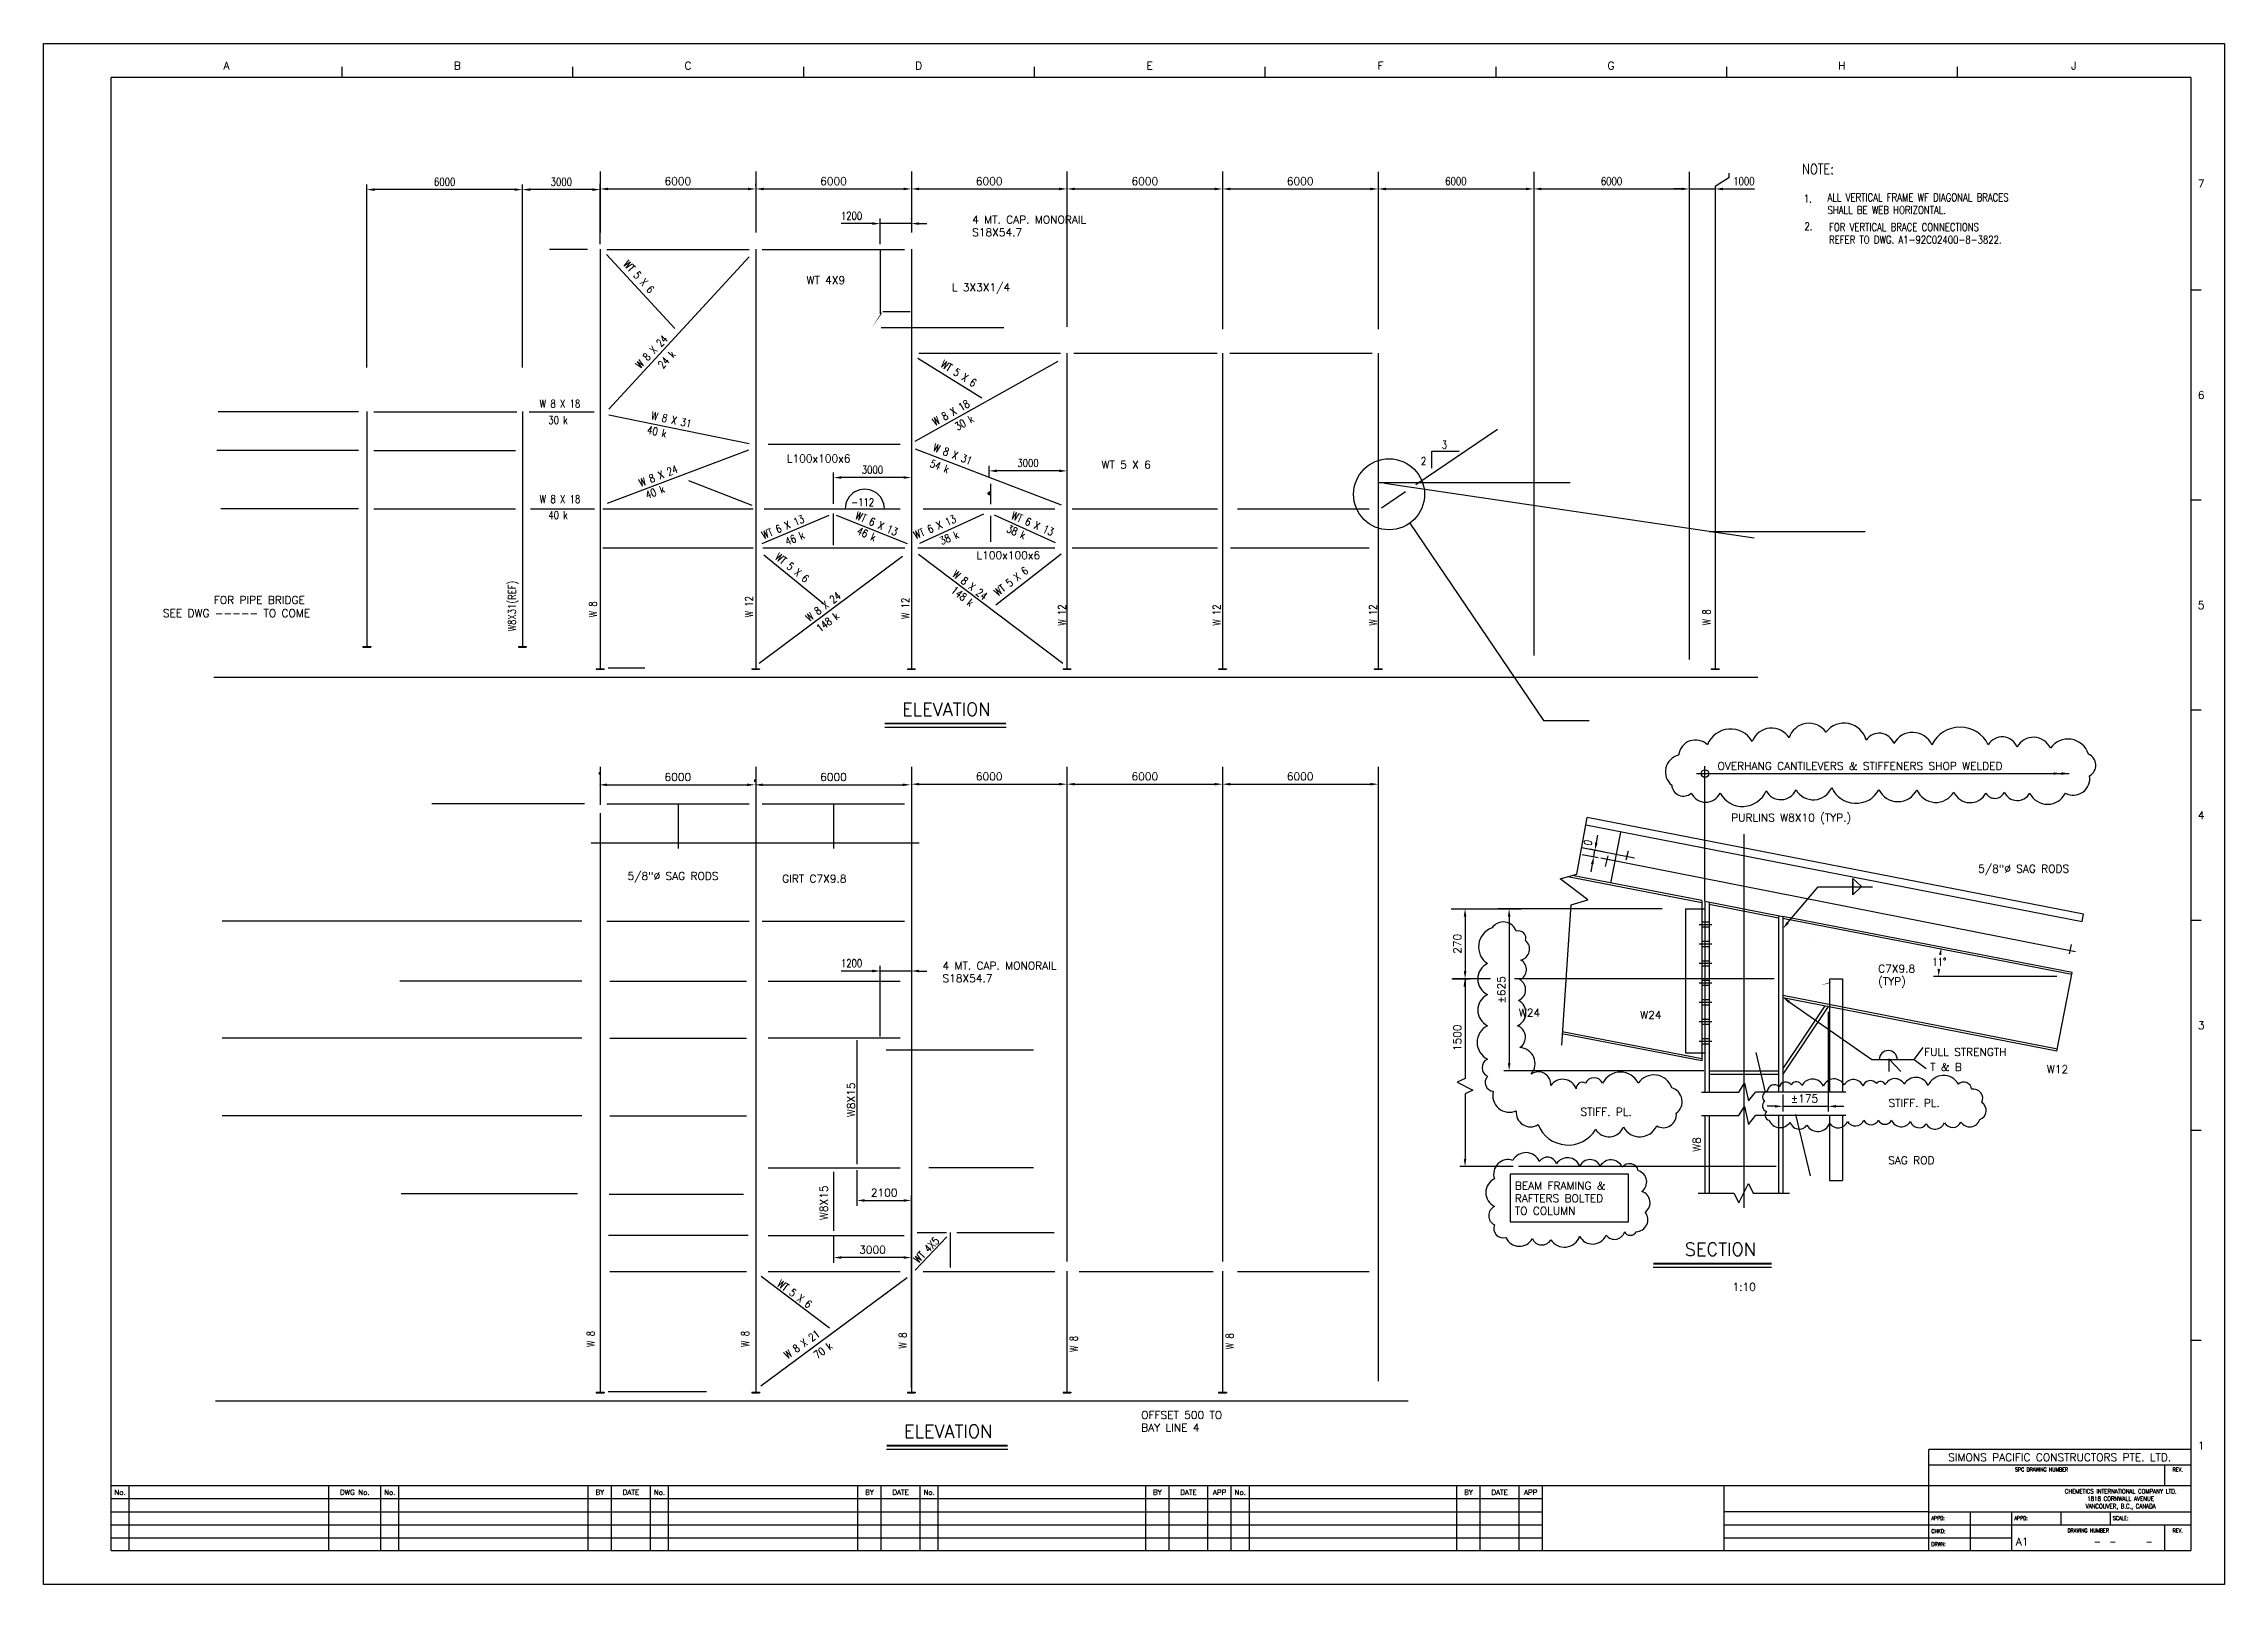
# Model space of a CAD drawing. Extents: x 0 to 84100, y 0 to 59400.
import ezdxf
from ezdxf.enums import TextEntityAlignment as Align

# ---------------------------------------------------------------- set-up
doc = ezdxf.new("R2010")
doc.units = 0
doc.header["$LTSCALE"] = 2500
for name, pattern in [('CENTER', [0]), ('DASHED', [0]), ('HIDDEN', [0])]:
    doc.linetypes.add(name, pattern=pattern)
for name, color, linetype in [('BORDER', 7, 'CONTINUOUS'), ('BOUNDLINE', 3, 'CONTINUOUS'), ('CLINE', 7, 'CENTER'), ('CUTLINE', 7, 'CONTINUOUS'), ('DIM', 6, 'CONTINUOUS'), ('HATCH', 7, 'CONTINUOUS'), ('STEEL', 2, 'CONTINUOUS'), ('STL-RED', 1, 'CONTINUOUS'), ('STREAMS', 7, 'CONTINUOUS'), ('TEXT', 7, 'CONTINUOUS')]:
    doc.layers.add(name, color=color, linetype=linetype)
doc.styles.get("Standard").update_dxf_attribs({"font": 'romans', "width": 0.8})

msp = doc.modelspace()

# ---------------------------------------------------------------- linework, layer by layer
at = {"layer": 'BORDER', "color": 0}
for p, q in [((2600, 1300), (2600, 58100)), ((82800, 58100), (2600, 58100)), ((11500, 58500), (11500, 58100)), ((20400, 58500), (20400, 58100)), ((29300, 58500), (29300, 58100)), ((38200, 58500), (38200, 58100)), ((47100, 58500), (47100, 58100)), ((56000, 58500), (56000, 58100)), ((64900, 58500), (64900, 58100)), ((73800, 58500), (73800, 58100)), ((82800, 58100), (82800, 1300)), ((83200, 49900), (82800, 49900)), ((83200, 41800), (82800, 41800)), ((83200, 33700), (82800, 33700)), ((83200, 25600), (82800, 25600)), ((83200, 17500), (82800, 17500)), ((83200, 9400), (82800, 9400)), ((72700, 1300), (72700, 5200)), ((82800, 5200), (72700, 5200)), ((82800, 4600), (72700, 4600)), ((81800, 3800), (81800, 4600)), ((82800, 3800), (2600, 3800)), ((3300, 1300), (3300, 3800)), ((11000, 1300), (11000, 3800)), ((13000, 1300), (13000, 3800)), ((13700, 1300), (13700, 3800)), ((21000, 1300), (21000, 3800)), ((21900, 1300), (21900, 3800)), ((23400, 1300), (23400, 3800)), ((24100, 1300), (24100, 3800)), ((31400, 1300), (31400, 3800)), ((32300, 1300), (32300, 3800)), ((33800, 1300), (33800, 3800)), ((34500, 1300), (34500, 3800)), ((42500, 1300), (42500, 3800)), ((43400, 1300), (43400, 3800)), ((44900, 1300), (44900, 3800)), ((45800, 1300), (45800, 3800)), ((46500, 1300), (46500, 3800)), ((54500, 1300), (54500, 3800)), ((55400, 1300), (55400, 3800)), ((56900, 1300), (56900, 3800)), ((57800, 1300), (57800, 3800)), ((64800, 3800), (64800, 1300)), ((57800, 3300), (2600, 3300)), ((2600, 2800), (57800, 2800)), ((72700, 2800), (64800, 2800)), ((72700, 2800), (82800, 2800)), ((74300, 2800), (74300, 1300)), ((75900, 2300), (75900, 2800)), ((77800, 2300), (77800, 2800)), ((79700, 2800), (79700, 2300)), ((2600, 2300), (57800, 2300)), ((2600, 1800), (57800, 1800)), ((64800, 2300), (75900, 2300)), ((64800, 1800), (75900, 1800)), ((75900, 2300), (82800, 2300)), ((75900, 1300), (75900, 2300)), ((81800, 1300), (81800, 2300)), ((2600, 1300), (82800, 1300))]:
    msp.add_line(p, q, dxfattribs=at)
at = {"layer": 'BORDER', "color": 0, "const_width": 75}
for points in [[(37117, 33189), (32439, 33189)], [(66636, 12369), (62074, 12369)], [(37184, 5352), (32506, 5352)]]:
    msp.add_lwpolyline(points, dxfattribs=at)
at = {"layer": 'BORDER', "color": 0}
for points in [[(37117, 33039), (32439, 33039)], [(66636, 12219), (62074, 12219)], [(37184, 5202), (32506, 5202)]]:
    msp.add_lwpolyline(points, dxfattribs=at)
at = {"layer": 'BOUNDLINE', "color": 0, "linetype": 'DASHED'}
msp.add_circle((51887, 42026), 1369, dxfattribs=at)
at = {"layer": 'CLINE', "color": 0}
for p, q in [((21464, 54469), (21464, 52123)), ((27464, 54468), (27464, 52123)), ((33464, 54467), (33464, 52123)), ((39464, 54465), (39464, 48484)), ((45464, 54464), (45464, 48396)), ((51464, 54463), (51464, 48396)), ((57464, 54463), (57464, 35816)), ((63464, 54463), (63464, 35656)), ((64984, 54232), (64464, 53886)), ((64464, 53886), (64464, 40230)), ((64984, 54405), (64984, 54232)), ((12314, 36161), (12314, 36136)), ((12614, 36161), (12614, 36136)), ((18314, 36161), (18314, 36136)), ((18614, 36161), (18614, 36136)), ((21314, 35303), (21314, 35278)), ((21614, 35303), (21614, 35278)), ((27314, 35303), (27314, 35278)), ((27614, 35303), (27614, 35278)), ((33314, 35303), (33314, 35278)), ((33614, 35303), (33614, 35278)), ((39314, 35303), (39314, 35278)), ((39614, 35303), (39614, 35278)), ((45314, 35303), (45314, 35278)), ((45614, 35303), (45614, 35278)), ((51314, 35303), (51314, 35278)), ((51614, 35303), (51614, 35278)), ((64314, 35303), (64314, 35278)), ((64614, 35303), (64614, 35278)), ((21464, 31521), (21464, 30056)), ((27464, 31519), (27464, 29226)), ((33464, 31518), (33464, 29226)), ((39464, 31517), (39464, 12443)), ((45464, 31515), (45464, 12443)), ((51464, 31514), (51464, 7830)), ((65570, 28918), (65570, 14512)), ((21314, 7406), (21314, 7381)), ((21614, 7406), (21614, 7381)), ((27314, 7406), (27314, 7381)), ((27614, 7406), (27614, 7381)), ((33314, 7406), (33314, 7381)), ((33614, 7406), (33614, 7381)), ((39314, 7406), (39314, 7381)), ((39614, 7406), (39614, 7381)), ((45314, 7406), (45314, 7381)), ((45614, 7406), (45614, 7381))]:
    msp.add_line(p, q, dxfattribs=at)
at = {"layer": 'CLINE', "color": 0, "linetype": 'CONTINUOUS'}
for p, q in [((68870, 23345), (68870, 18986)), ((69370, 23345), (69370, 18986)), ((68870, 18084), (68870, 15573)), ((69370, 18084), (69370, 15573))]:
    msp.add_line(p, q, dxfattribs=at)
at = {"layer": 'CUTLINE', "color": 0}
msp.add_lwpolyline([(0, 0), (0, 59400), (84100, 59400), (84100, 0)], close=True, dxfattribs=at)
msp.add_lwpolyline([(0, 0), (0, 59400), (84100, 59400), (84100, 0)], close=True, dxfattribs=at)
at = {"layer": 'DIM', "color": 0}
for p, q in [((12464, 46919), (12464, 53972)), ((18464, 46919), (18464, 53972)), ((18464, 46919), (18464, 53972)), ((21464, 53917), (21464, 53997)), ((21464, 51671), (21464, 53972)), ((27464, 53917), (27464, 53997)), ((27464, 53917), (27464, 53997)), ((33464, 53997), (33464, 53997)), ((33464, 53997), (33464, 53997)), ((39464, 53997), (39464, 53997)), ((39464, 53997), (39464, 53997)), ((45464, 53997), (45464, 53997)), ((45464, 53997), (45464, 53997)), ((51464, 53997), (51464, 53997)), ((51464, 53997), (51464, 53997)), ((57464, 53997), (57464, 53997)), ((57464, 53997), (57464, 53997)), ((63464, 53997), (63464, 53997)), ((63464, 53997), (63464, 53997)), ((64464, 53997), (64464, 53997)), ((18164, 53772), (12764, 53772)), ((21164, 53772), (18764, 53772)), ((21764, 53797), (27164, 53797)), ((27764, 53797), (33164, 53797)), ((33764, 53797), (39164, 53797)), ((39764, 53797), (45164, 53797)), ((45764, 53797), (51164, 53797)), ((51764, 53797), (57164, 53797)), ((57764, 53797), (63164, 53797)), ((63164, 53797), (62864, 53797)), ((63464, 53797), (64464, 53797)), ((64764, 53797), (65064, 53797)), ((65064, 53797), (65975, 53797)), ((20972, 51461), (19514, 51461)), ((32296, 48461), (37032, 48461)), ((12149, 45211), (6737, 45211)), ((52913, 42397), (56066, 44533)), ((12149, 43711), (6686, 43711)), ((36464, 42717), (36464, 43128)), ((39164, 42928), (36764, 42928)), ((53540, 43033), (53540, 43683)), ((53540, 43683), (54590, 43683)), ((30464, 41661), (30464, 42871)), ((33164, 42671), (30764, 42671)), ((39464, 42765), (39464, 42728)), ((51488, 42483), (58873, 42483)), ((12149, 41461), (6828, 41461)), ((70244, 40573), (64225, 40573)), ((12314, 36161), (12614, 36161)), ((12314, 36136), (12614, 36136)), ((18314, 36161), (18614, 36161)), ((18314, 36136), (18614, 36136)), ((66109, 34961), (6569, 34961)), ((21314, 35303), (21614, 35303)), ((21314, 35278), (21614, 35278)), ((23187, 35321), (21770, 35321)), ((27314, 35303), (27614, 35303)), ((27314, 35278), (27614, 35278)), ((33314, 35303), (33614, 35303)), ((33314, 35278), (33614, 35278)), ((39314, 35303), (39614, 35303)), ((39314, 35278), (39614, 35278)), ((45314, 35303), (45614, 35303)), ((45314, 35278), (45614, 35278)), ((51314, 35303), (51614, 35303)), ((51314, 35278), (51614, 35278)), ((64314, 35303), (64614, 35303)), ((64314, 35278), (64614, 35278)), ((21431, 31228), (21431, 31309)), ((63737, 31259), (78118, 31259)), ((64070, 26337), (64070, 31543)), ((21731, 30825), (27131, 30825)), ((27431, 30945), (27431, 31025)), ((27431, 30945), (27431, 31025)), ((27731, 30825), (33131, 30825)), ((33431, 31025), (33431, 31025)), ((33431, 31025), (33431, 31025)), ((33764, 30849), (39164, 30849)), ((39464, 31049), (39464, 31049)), ((39464, 31049), (39464, 31049)), ((39764, 30849), (45164, 30849)), ((45464, 31049), (45464, 31049)), ((45464, 31049), (45464, 31049)), ((45764, 30849), (51164, 30849)), ((51464, 31049), (51464, 31049)), ((20857, 30094), (14966, 30094)), ((59882, 28594), (59940, 28888)), ((59945, 28010), (59335, 28127)), ((60197, 28227), (59628, 28338)), ((59721, 27767), (59663, 27473)), ((59778, 28062), (59825, 28300)), ((60324, 28085), (60226, 27673)), ((61107, 28272), (61023, 27920)), ((70101, 26901), (69776, 27216)), ((69776, 26580), (69776, 27216)), ((69776, 27100), (69776, 26580)), ((67267, 25511), (68432, 26898)), ((68432, 26898), (70527, 26898)), ((69776, 26580), (70101, 26901)), ((20762, 25564), (6886, 25564)), ((54278, 26045), (56975, 26045)), ((54817, 25745), (54817, 23645)), ((54826, 26045), (56717, 26045)), ((54826, 26045), (55017, 26045)), ((62417, 26045), (56095, 26045)), ((56517, 25745), (56517, 20095)), ((78194, 24666), (78110, 24314)), ((31664, 23647), (30753, 23647)), ((31964, 23647), (31664, 23647)), ((32264, 21118), (32264, 23847)), ((33464, 23647), (32264, 23647)), ((33764, 23647), (34064, 23647)), ((20762, 23257), (13742, 23257)), ((33464, 23504), (33464, 23447)), ((54306, 23345), (55017, 23345)), ((55803, 23345), (54345, 23345)), ((66732, 23345), (56721, 23345)), ((77639, 23438), (72879, 23430)), ((67316, 22460), (70507, 20233)), ((68820, 22076), (68820, 18230)), ((20762, 21064), (6886, 21064)), ((32493, 20602), (38171, 20602)), ((70507, 20233), (72141, 20233)), ((71164, 20262), (71626, 19771)), ((71164, 20262), (71164, 19771)), ((72141, 20233), (72488, 20695)), ((72141, 20233), (72603, 19887)), ((64030, 19795), (56317, 19795)), ((67070, 18891), (67070, 18227)), ((20762, 18064), (6886, 18064)), ((66770, 18430), (66470, 18430)), ((67070, 18430), (68820, 18430)), ((69120, 18430), (69420, 18430)), ((34132, 16074), (38171, 16074)), ((56674, 16104), (54617, 16104)), ((66819, 16104), (56874, 16104)), ((31364, 15964), (31364, 14600)), ((20587, 15060), (13793, 15060)), ((31664, 14800), (33164, 14800)), ((33464, 7606), (33464, 15000)), ((27166, 13452), (21782, 13452)), ((30464, 13429), (30464, 12400)), ((33464, 7606), (33464, 12800)), ((33164, 12600), (30764, 12600)), ((52628, 7064), (6628, 7064)), ((21314, 7406), (21614, 7406)), ((21314, 7381), (21614, 7381)), ((25562, 7424), (21770, 7424)), ((27314, 7406), (27614, 7406)), ((27314, 7381), (27614, 7381)), ((33314, 7406), (33614, 7406)), ((33314, 7381), (33614, 7381)), ((39314, 7406), (39614, 7406)), ((39314, 7381), (39614, 7381)), ((45314, 7406), (45614, 7406)), ((45314, 7381), (45614, 7381))]:
    msp.add_line(p, q, dxfattribs=at)
for points in [[(32302, 48957, 0, 100, 0), (32460, 49262, 0, 0, 0), (33728, 51236, 0, 0, -0.195235), (35680, 52563, 0, 0, -0.106086)], [(32245, 49695, 0, 100, 0), (32050, 49923, 0, 0, 0), (31777, 50242, 0, 0, 0.418762), (31211, 50281, 0, 0, 0.030455)], [(32987, 49071, 0, 100, 0), (33236, 49237, 0, 0, 0), (33982, 49734, 0, 0, -0.118023), (34724, 50007, 0, 0, -0.059022)], [(30464, 40793, 0, 100, 0), (30246, 41000, 0, 0, 0), (27732, 43385, 0, 0, 0), (28541, 43385, 0, 0, 0)], [(36507, 42048, 75, 75, 1), (36437, 42074, 75, 75, 1), (36507, 42048, 0, 0, 0), (37457, 41691, 0, 0, 0.326037), (39962, 42389, 0, 0, 0.034281), (40495, 43169, 0, 0, -0.571967)], [(15320, 40202, 0, 0, -0.57735), (15231, 40323, 0, 0, 0.57735), (15142, 40444, 0, 0, -0.57735), (15231, 40323, 0, 100, 0), (14990, 40145, 0, 0, 0), (11895, 37866, 0, 0, -0.292054), (10578, 37778, 0, 0, 0.153405)], [(36513, 40978, 0, 100, 0), (36329, 40741, 0, 0, 0), (35454, 39619, 0, 0, 0), (35918, 39619, 0, 0, 0)], [(24487, 29390, 0, 100, 0), (24233, 29231, 0, 0, 0), (22137, 27919, 0, 0, 0.643927), (22219, 27306, 0, 0, 0.148071)], [(60703, 27194, 0, 100, 0), (60940, 27377, 0, 0, 0), (61873, 28097, 0, 0, -0.115292), (64884, 29467, 0, 0, 10.080783)], [(28125, 28573, 0, 100, 0), (28009, 28296, 0, 0, 0), (27716, 27592, 0, 0, 0.741024), (28186, 27204, 0, 0, -0.301249)], [(73987, 25274, 0, 100, 0), (73868, 25549, 0, 0, 0), (73549, 26285, 0, 0, -0.583932), (74493, 27532, 0, 0, -14.876304)], [(68267, 24770, 0, 100, 0), (68573, 24640, 0, 0, 0), (69552, 24240, 0, 0, 0.11653), (70453, 23736, 0, 0, 0)], [(32351, 21070, 0, 100, 0), (32455, 21351, 0, 0, 0), (33012, 22852, 0, 0, -0.324531), (34479, 23830, 0, 0, -3.448899)], [(59154, 24292, 0, 100, 0), (58955, 24067, 0, 0, 0), (58379, 23415, 0, 0, 0.40641), (58412, 22707, 0, 0, -0.8722), (58008, 22134, 0, 0, 0.243938)], [(68870, 23181, 0, 100, 0), (69170, 23309, 0, 0, 0), (70453, 23736, 0, 0, 0.023695)], [(65491, 22290, 0, 100, 0), (65193, 22251, 0, 0, 0), (63066, 21975, 0, 0, -0.046872), (62601, 21958, 0, 0, -2.784822)], [(76990, 21845, 0, 100, 0), (76856, 21577, 0, 0, 0), (76383, 20632, 0, 0, 0.704269), (77125, 19857, 0, 0, 4.694647)], [(67609, 21529, 0, 0, -0.57735), (67504, 21422, 0, 0, 0.57735), (67400, 21314, 0, 0, -0.57735), (67504, 21422, 0, 100, 0), (67720, 21213, 0, 0, 0), (70390, 18628, 0, 0, 2.097866)], [(67686, 20581, 0, 100, 0), (67929, 20406, 0, 0, 0), (70390, 18628, 0, 0, 0.243009), (70845, 18560, 0, 0, -0.622189)], [(64812, 19680, 0, 100, 0), (64549, 19536, 0, 0, 0), (62421, 18378, 0, 0, -0.146713), (61605, 18206, 0, 0, -1.245003)], [(67936, 16583, 0, 100, 0), (68234, 16546, 0, 0, 0), (70095, 16311, 0, 0, 0.062884), (70845, 16311, 0, 0, 0.436914)], [(39448, 9914, 0, 100, 0), (39273, 9671, 0, 0, 0), (38410, 8470, 0, 0, 0.571907), (39087, 6936, 0, 0, 0.006554), (41705, 6665, 0, 0, 0.003601), (42283, 6617, 0, 0, 3.368754)], [(45497, 9824, 0, 100, 0), (45211, 9734, 0, 0, 0), (42066, 8741, 0, 0, 0.783175), (42202, 6620, 0, 0, 13.922841)]]:
    msp.add_lwpolyline(points, format="xyseb", dxfattribs=at)
for points in [[(52681, 40911), (57837, 33301), (59126, 33301), (59609, 33301)], [(54817, 23345), (54817, 19508), (54817, 19508), (54517, 19358), (55117, 19058), (54817, 18908), (54817, 18908), (54817, 16404)], [(63812, 15086), (65183, 15086), (65370, 14711), (65745, 15461), (65933, 15086), (67325, 15086)]]:
    msp.add_lwpolyline(points, dxfattribs=at)
msp.add_circle((64070, 31259), 149, dxfattribs=at)
msp.add_arc((71135, 20233), 348, 0, 180, dxfattribs=at)
for points in [[(21764, 53847), (21764, 53747), (21464, 53797)], [(27164, 53847), (27164, 53747), (27464, 53797)], [(27764, 53847), (27764, 53747), (27464, 53797)], [(33164, 53847), (33164, 53747), (33464, 53797)], [(33764, 53847), (33764, 53747), (33464, 53797)], [(39164, 53847), (39164, 53747), (39464, 53797)], [(39764, 53847), (39764, 53747), (39464, 53797)], [(45164, 53847), (45164, 53747), (45464, 53797)], [(45764, 53847), (45764, 53747), (45464, 53797)], [(51164, 53847), (51164, 53747), (51464, 53797)], [(51764, 53847), (51764, 53747), (51464, 53797)], [(57164, 53847), (57164, 53747), (57464, 53797)], [(57764, 53847), (57764, 53747), (57464, 53797)], [(63164, 53847), (63164, 53747), (63464, 53797)], [(63164, 53847), (63164, 53747), (63464, 53797)], [(64764, 53847), (64764, 53747), (64464, 53797)], [(12764, 53822), (12764, 53722), (12464, 53772)], [(18164, 53822), (18164, 53722), (18464, 53772)], [(18764, 53822), (18764, 53722), (18464, 53772)], [(21164, 53822), (21164, 53722), (21464, 53772)], [(36764, 42978), (36764, 42878), (36464, 42928)], [(39164, 42978), (39164, 42878), (39464, 42928)], [(30764, 42721), (30764, 42621), (30464, 42671)], [(33164, 42721), (33164, 42621), (33464, 42671)], [(77515, 31309), (77515, 31209), (77815, 31259)], [(77818, 31309), (77818, 31209), (78118, 31259)], [(21731, 30875), (21731, 30775), (21431, 30825)], [(27131, 30875), (27131, 30775), (27431, 30825)], [(27731, 30875), (27731, 30775), (27431, 30825)], [(33131, 30875), (33131, 30775), (33431, 30825)], [(33764, 30899), (33764, 30799), (33464, 30849)], [(39164, 30899), (39164, 30799), (39464, 30849)], [(39764, 30899), (39764, 30799), (39464, 30849)], [(45164, 30899), (45164, 30799), (45464, 30849)], [(45764, 30899), (45764, 30799), (45464, 30849)], [(51164, 30899), (51164, 30799), (51464, 30849)], [(59833, 28604), (59931, 28584), (59825, 28300)], [(59672, 27777), (59770, 27758), (59778, 28062)], [(54767, 25745), (54867, 25745), (54817, 26045)], [(56467, 25745), (56567, 25745), (56517, 26045)], [(67305, 25479), (67228, 25543), (67074, 25281)], [(73090, 24277), (73188, 24260), (73189, 24564)], [(31964, 23697), (31964, 23597), (32264, 23647)], [(33764, 23697), (33764, 23597), (33464, 23647)], [(54767, 23645), (54867, 23645), (54817, 23345)], [(73137, 23729), (73037, 23732), (73079, 23430)], [(54758, 23045), (54858, 23045), (54808, 23345)], [(67288, 22419), (67345, 22501), (67070, 22632)], [(56467, 20095), (56567, 20095), (56517, 19795)], [(66770, 18480), (66770, 18380), (67070, 18430)], [(69120, 18480), (69120, 18380), (68820, 18430)], [(54767, 16404), (54867, 16404), (54817, 16104)], [(31664, 14850), (31664, 14750), (31364, 14800)], [(33164, 14850), (33164, 14750), (33464, 14800)], [(30764, 12650), (30764, 12550), (30464, 12600)], [(33164, 12650), (33164, 12550), (33464, 12600)]]:
    msp.add_solid(points, dxfattribs=at)
at = {"layer": 'HATCH', "color": 0, "linetype": 'HIDDEN'}
for p, q in [((24469, 30094), (24469, 28369)), ((30456, 30094), (30456, 28369))]:
    msp.add_line(p, q, dxfattribs=at)
at = {"layer": 'HATCH', "color": 0}
for p, q in [((21116, 28594), (33765, 28594)), ((68870, 23345), (69370, 23345)), ((68870, 15573), (69370, 15573))]:
    msp.add_line(p, q, dxfattribs=at)
for points in [[(63940, 18972), (65381, 18972), (65596, 19322), (65745, 18636), (66027, 18986), (69502, 18986)], [(63940, 18070), (65381, 18070), (65596, 18420), (65745, 17733), (66027, 18084), (69502, 18084)]]:
    msp.add_lwpolyline(points, dxfattribs=at)
at = {"layer": 'STEEL', "color": 0}
for p, q in [((21464, 51471), (21464, 35303)), ((21722, 51461), (27215, 51461)), ((27464, 51471), (27464, 35303)), ((27710, 51461), (33202, 51461)), ((32264, 51471), (32264, 48986)), ((33464, 51471), (33464, 35303)), ((24346, 48416), (21705, 51267)), ((21798, 45308), (27210, 51182)), ((32362, 49071), (33416, 49071)), ((33617, 44074), (39121, 47158)), ((36187, 45728), (33710, 47257)), ((33747, 47461), (39215, 47461)), ((39464, 47471), (39464, 35303)), ((39734, 47461), (45252, 47461)), ((45464, 47471), (45464, 35303)), ((45746, 47461), (51239, 47461)), ((51464, 47471), (51464, 35303)), ((12464, 45213), (12464, 36161)), ((12734, 45211), (18247, 45211)), ((18464, 45213), (18464, 36161)), ((18722, 45211), (21227, 45211)), ((21798, 45086), (27210, 43980)), ((21747, 41688), (27196, 43741)), ((27942, 43961), (33027, 43961)), ((33617, 43782), (39246, 41615)), ((12734, 43711), (18196, 43711)), ((24872, 42559), (27317, 41609)), ((36513, 42430), (36513, 41644)), ((51592, 41503), (52517, 42129)), ((65964, 40336), (51707, 42441)), ((12734, 41461), (18196, 41461)), ((18782, 41461), (21240, 41461)), ((21564, 41461), (27364, 41461)), ((27716, 40128), (30291, 41220)), ((27794, 41461), (33027, 41461)), ((30464, 40069), (30464, 41279)), ((30565, 41220), (33296, 40128)), ((33796, 40137), (36258, 41275)), ((33913, 41461), (38997, 41461)), ((36662, 41239), (39014, 40173)), ((39664, 41461), (45264, 41461)), ((46040, 41461), (51125, 41461)), ((36513, 41200), (36513, 40190)), ((64464, 40558), (64464, 35303)), ((21564, 39961), (27364, 39961)), ((27600, 35512), (33117, 39642)), ((27733, 39961), (33216, 39961)), ((30082, 37801), (27769, 39681)), ((33711, 39961), (38997, 39961)), ((33736, 39717), (39302, 35512)), ((36718, 37769), (39235, 39728)), ((39664, 39961), (45264, 39961)), ((45775, 39961), (51125, 39961)), ((21464, 29732), (21464, 7406)), ((21722, 30094), (27215, 30094)), ((27464, 29772), (27464, 7406)), ((27710, 30094), (33202, 30094)), ((33464, 29772), (33464, 7406)), ((21722, 25564), (27215, 25564)), ((27710, 25564), (33202, 25564)), ((21832, 23257), (27103, 23257)), ((27942, 23257), (33027, 23257)), ((21832, 21064), (27103, 21064)), ((27942, 21075), (33027, 21075)), ((31364, 20981), (31364, 16205)), ((21832, 18064), (27103, 18064)), ((27942, 16064), (33027, 16064)), ((30464, 15910), (30464, 13629)), ((26995, 15032), (21815, 15032)), ((33690, 13564), (34814, 13564)), ((34964, 13564), (34964, 12215)), ((27942, 13452), (33187, 13452)), ((33615, 12117), (34828, 13403)), ((21832, 12064), (27103, 12064)), ((27665, 7658), (33308, 11830)), ((30308, 9879), (27670, 11867)), ((27942, 12064), (33027, 12064)), ((33913, 12064), (38997, 12064)), ((39464, 12077), (39464, 7406)), ((39930, 12064), (45107, 12064)), ((45464, 12077), (45464, 7406)), ((46040, 12064), (51125, 12064))]:
    msp.add_line(p, q, dxfattribs=at)
at = {"layer": 'STL-RED', "color": 0}
for p, q in [((63950, 26279), (58782, 27283)), ((63950, 26360), (58952, 27332)), ((63950, 26360), (63950, 26045)), ((64070, 26337), (64070, 18972)), ((64070, 26337), (67070, 25754)), ((64230, 26306), (64230, 18972)), ((64230, 26224), (66910, 25703)), ((63320, 26045), (64070, 26045)), ((63320, 26045), (63320, 20495)), ((63950, 26045), (63950, 20495)), ((63950, 25545), (64230, 25545)), ((63950, 25345), (64230, 25345)), ((66910, 25785), (66910, 18986)), ((67070, 25754), (67070, 18986)), ((78230, 23584), (67070, 25754)), ((78215, 23506), (67070, 25672)), ((63950, 24795), (64230, 24795)), ((63950, 24595), (64230, 24595)), ((63950, 24045), (64230, 24045)), ((63950, 23845), (64230, 23845)), ((77642, 20561), (78230, 23584)), ((63950, 23295), (64230, 23295)), ((63950, 23095), (64230, 23095)), ((63950, 22545), (64230, 22545)), ((63950, 22345), (64230, 22345)), ((77658, 20640), (67070, 22698)), ((77642, 20561), (67070, 22616)), ((68693, 22301), (67070, 19890)), ((68820, 22276), (67070, 19675)), ((63950, 20178), (58547, 21229)), ((63950, 20260), (58561, 21307)), ((63950, 21795), (64230, 21795)), ((63950, 21595), (64230, 21595)), ((63950, 21045), (64230, 21045)), ((63320, 20495), (64070, 20495)), ((63950, 20845), (64230, 20845)), ((63950, 20495), (63950, 20178)), ((64230, 19795), (66910, 19795)), ((64230, 19675), (66910, 19675)), ((64070, 18070), (64070, 15061)), ((64230, 18070), (64230, 15061)), ((66910, 18084), (66910, 15061)), ((67070, 18084), (67070, 15061))]:
    msp.add_line(p, q, dxfattribs=at)
at = {"layer": 'TEXT', "color": 0}
for p, q in [((31664, 52462), (30753, 52462)), ((31964, 52462), (31664, 52462)), ((32264, 51671), (32264, 52662)), ((33464, 52462), (32264, 52462)), ((33464, 52629), (33464, 52662)), ((33764, 52462), (34064, 52462)), ((78669, 25842), (59531, 29562)), ((78612, 25548), (59476, 29267)), ((60438, 27038), (60821, 29005)), ((61351, 27997), (59314, 28395)), ((78360, 24385), (60057, 27991)), ((63850, 25445), (64330, 25445)), ((78613, 25552), (78669, 25842)), ((63850, 24695), (64330, 24695)), ((63850, 23945), (64330, 23945)), ((63850, 23195), (64330, 23195)), ((63850, 22445), (64330, 22445)), ((63850, 21695), (64330, 21695)), ((63850, 20945), (64330, 20945)), ((66034, 20506), (66391, 18979)), ((68135, 15748), (67570, 18117)), ((35217, 13564), (38970, 13564))]:
    msp.add_line(p, q, dxfattribs=at)
for points in [[(65894, 32500, 0.625), (64163, 32367, 0.625)], [(67314, 32633, 0.625), (65894, 32500, 0.625)], [(68735, 32855, 0.625), (67314, 32633, 0.625)], [(70289, 32545, 0.625), (68735, 32855, 0.625)], [(71354, 32412, 0.625), (70289, 32545, 0.625)], [(72819, 32367, 0.625), (71354, 32412, 0.625)], [(74995, 32367, 0.625), (72819, 32367, 0.625)], [(63053, 31968, 0.625), (62786, 30814, 0.625)], [(64163, 32367, 0.625), (63053, 31968, 0.625)], [(76104, 32278, 0.625), (74995, 32367, 0.625)], [(77392, 32234, 0.625), (76104, 32278, 0.625)], [(78857, 32012, 0.625), (77392, 32234, 0.625)], [(78901, 31169, 0.625), (78857, 32012, 0.625)], [(77969, 30503, 0.625), (78901, 31169, 0.625)], [(62786, 30814, 0.625), (63541, 30503, 0.625)], [(63541, 30503, 0.625), (64651, 30503, 0.625)], [(64651, 30503, 0.625), (66427, 30592, 0.625)], [(66427, 30592, 0.625), (67581, 30636, 0.625)], [(67581, 30636, 0.625), (68957, 30725, 0.625)], [(68957, 30725, 0.625), (70777, 30636, 0.625)], [(70777, 30636, 0.625), (72242, 30636, 0.625)], [(72242, 30636, 0.625), (73663, 30548, 0.625), (74906, 30503, 0.625), (75616, 30548, 0.625), (76593, 30503, 0.625), (77969, 30503, 0.625)]]:
    msp.add_lwpolyline(points, format="xyb", dxfattribs=at)
msp.add_lwpolyline([(58547, 20790), (58906, 26202), (58906, 26202), (59551, 26387), (58481, 27197), (59125, 27382), (59125, 27382), (59531, 29562)], dxfattribs=at)
for points in [[(59102, 19098, 0.625), (58125, 19232, 0.625), (57370, 19675, 0.625), (56926, 20696, 0.625), (56838, 21539, 0.625), (56882, 22515, 0.625), (56926, 23314, 0.625), (56971, 24069, 0.625), (57148, 24823, 0.625), (56793, 25178, 0.625), (55861, 25311, 0.625), (55683, 23936, 0.625), (55683, 22737, 0.625), (55683, 21539, 0.625), (55683, 20252, 0.625), (55683, 19587, 0.625), (55905, 19010, 0.625), (56793, 18255, 0.625), (57637, 17723, 0.625), (59856, 17545, 0.625), (60922, 17634, 0.625), (62209, 17678, 0.625), (62964, 18167, 0.625), (62786, 19143, 0.625), (61499, 19320, 0.625), (60123, 19320, 0.625), (59457, 19320, 0.625)], [(71263, 17896, 0.625), (71993, 17847, 0.625), (72602, 17750, 0.625), (73307, 17799, 0.625), (73940, 17823, 0.625), (74669, 17920, 0.625), (74742, 18577, 0.625), (74353, 19087, 0.625), (73842, 19282, 0.625), (72675, 19233, 0.625), (71750, 19282, 0.625), (71020, 19258, 0.625), (70680, 19306, 0.625), (70169, 19209, 0.625), (69439, 19258, 0.625), (68636, 19209, 0.625), (67809, 19233, 0.625), (67395, 19258, 0.625), (66933, 19185, 0.625), (66471, 19015, 0.625), (66373, 18625, 0.625), (66446, 18236, 0.625), (66544, 17896, 0.625), (67347, 17823, 0.625), (68003, 17701, 0.625), (68879, 17774, 0.625), (69560, 17847, 0.625), (70193, 17896, 0.625), (70753, 17896, 0.625)], [(58125, 13285, 0.625), (59235, 13418, 0.625), (60256, 13463, 0.625), (60966, 13596, 0.625), (61410, 13596, 0.625), (61765, 14350, 0.625), (61632, 15149, 0.625), (61499, 15948, 0.625), (60877, 16081, 0.625), (60034, 16125, 0.625), (59235, 16125, 0.625), (58347, 16214, 0.625), (57681, 16303, 0.625), (56660, 16347, 0.625), (55950, 15637, 0.625), (55950, 14572, 0.625), (55950, 13862, 0.625), (56394, 13374, 0.625), (57415, 13329, 0.625)]]:
    msp.add_lwpolyline(points, format="xyb", close=True, dxfattribs=at)
msp.add_lwpolyline([(56563, 13972), (61125, 13972), (61125, 15820), (56563, 15820)], close=True, dxfattribs=at)
msp.add_arc((31668, 41465), 756, 359.72922, 180.27078, dxfattribs=at)
for points in [[(31964, 52512), (31964, 52412), (32264, 52462)], [(33764, 52512), (33764, 52412), (33464, 52462)]]:
    msp.add_solid(points, dxfattribs=at)

# ---------------------------------------------------------------- texts
at = {"layer": 'BORDER', "color": 0}
for s, height, p in [('A', 300, (7050, 58400)), ('B', 300, (15950, 58400)), ('C', 300, (24850, 58400)), ('D', 300, (33750, 58400)), ('E', 300, (42650, 58400)), ('F', 300, (51550, 58400)), ('G', 300, (60450, 58400)), ('H', 300, (69350, 58400)), ('J', 300, (78300, 58400)), ('7', 300, (83200, 53850)), ('6', 300, (83200, 45700)), ('5', 300, (83200, 37600)), ('4', 300, (83200, 29500)), ('3', 300, (83200, 21400)), ('1', 300, (83200, 5200)), ('No.', 200, (2950, 3450)), ('DWG No.', 200, (12000, 3450)), ('No.', 200, (13350, 3450)), ('BY', 200, (21450, 3450)), ('DATE', 200, (22650, 3450)), ('No.', 200, (23750, 3450)), ('BY', 200, (31850, 3450)), ('DATE', 200, (33050, 3450)), ('No.', 200, (34150, 3450)), ('BY', 200, (42950, 3450)), ('DATE', 200, (44150, 3450)), ('APP', 200, (45350, 3450)), ('No.', 200, (46150, 3450)), ('BY', 200, (54950, 3450)), ('DATE', 200, (56150, 3450)), ('APP', 200, (57350, 3450)), ('A1', 300, (76300, 1500))]:
    msp.add_text(s, height=height, dxfattribs=at).set_placement(p, align=Align.CENTER)
for s, p in [('ELEVATION', (36517, 33339)), ('SECTION', (66036, 12519)), ('ELEVATION', (36584, 5502))]:
    msp.add_text(s, height=500, dxfattribs=at).set_placement(p, align=Align.BOTTOM_RIGHT)
msp.add_text('1:10', height=300, dxfattribs=at).set_placement((66036, 11619), align=Align.TOP_RIGHT)
for s, height, width, p in [('SPC DRAWING NUMBER', 150, 0.8, (77050, 4350)), ('REV.', 150, 0.8, (82300, 4350)), ('CHEMETICS INTERNATIONAL COMPANY LTD.', 175, 0.75, (80100, 3500)), ('1818 CORNWALL AVENUE', 175, 0.75, (80100, 3217)), ('VANCOUVER, B.C., CANADA', 175, 0.75, (80100, 2925)), ('DRAWING NUMBER', 150, 0.8, (78850, 2000)), ('REV.', 150, 0.8, (82300, 2000)), ('-', 300, 0.8, (79200, 1500)), ('-', 300, 0.8, (79800, 1500)), ('-', 300, 0.8, (81200, 1500))]:
    msp.add_text(s, height=height, dxfattribs=dict(at, width=width)).set_placement(p, align=Align.CENTER)
at = {"layer": 'BORDER', "color": 0, "width": 0.8}
for s, p in [('APPD:', (72800, 2475)), ('APPD:', (76000, 2475)), ('SCALE:', (79800, 2475)), ('CHKD:', (72800, 1975)), ('DRWN:', (72800, 1475))]:
    msp.add_text(s, height=150, dxfattribs=at).set_placement(p)
at = {"layer": 'DIM', "color": 0, "width": 0.8}
for s, p in [('6000', (15464, 54072)), ('3000', (19964, 54072)), ('6000', (54464, 54097)), ('6000', (60464, 54097)), ('1000', (65570, 54097)), ('3000', (31964, 42971)), ('3000', (37964, 43228)), ('1200', (31158, 23947)), ('11%%D', (73107, 24000))]:
    msp.add_text(s, height=300, dxfattribs=at).set_placement(p, align=Align.MIDDLE_CENTER)
at = {"layer": 'DIM', "color": 0}
for s, p in [('6000', (24464, 54097)), ('6000', (30464, 54097)), ('6000', (36464, 54097)), ('6000', (42464, 54097)), ('6000', (48464, 54097)), ('6000', (24464, 31125)), ('6000', (30464, 31125)), ('6000', (36464, 31149)), ('6000', (42464, 31149)), ('6000', (48464, 31149)), ('%%P175', (67904, 18730)), ('2100', (32414, 15100)), ('3000', (31964, 12900))]:
    msp.add_text(s, height=300, dxfattribs=at).set_placement(p, align=Align.MIDDLE_CENTER)
at = {"layer": 'DIM', "color": 0, "width": 0.8}
msp.add_text('0', height=300, rotation=78.9478, dxfattribs=at).set_placement((59558, 28596), align=Align.MIDDLE_CENTER)
at = {"layer": 'DIM', "color": 0}
for s, p in [('270', (54517, 24695)), ('%%P625', (56217, 22920)), ('1500', (54517, 21075))]:
    msp.add_text(s, height=300, rotation=90, dxfattribs=at).set_placement(p, align=Align.MIDDLE_CENTER)
at = {"layer": 'STREAMS', "color": 0}
msp.add_text('SIMONS PACIFIC CONSTRUCTORS PTE. LTD.', height=300, dxfattribs=at).set_placement((77750, 4750), align=Align.CENTER)
at = {"layer": 'TEXT', "color": 0, "width": 0.8}
for s, height, p in [('NOTE:', 400, (67816, 54363)), ('1.', 300, (67879, 53276)), ('ALL VERTICAL FRAME WF DIAGONAL BRACES ', 300, (68796, 53320)), ('SHALL BE WEB HORIZONTAL.', 300, (68796, 52835)), ('2.', 300, (67904, 52207)), ('FOR VERTICAL BRACE CONNECTIONS', 300, (68856, 52175)), ('REFER TO DWG. A1-92C02400-8-3822.', 300, (68856, 51689)), ('W 8 X 18', 300, (19134, 45371)), ('30 k', 300, (19463, 44735)), ('3', 300, (53915, 43783)), ('2', 300, (53115, 43158)), ('W 8 X 18', 300, (19134, 41689)), ('40 k', 300, (19463, 41073)), ('-112', 300, (31143, 41565))]:
    msp.add_text(s, height=height, dxfattribs=at).set_placement(p)
msp.add_text('1200', height=300, dxfattribs=at).set_placement((31158, 52762), align=Align.MIDDLE_CENTER)
at = {"layer": 'TEXT', "color": 0}
for s, p in [('4 MT. CAP. MONORAIL', (35808, 52462)), ('S18X54.7', (35808, 51976)), ('L 3X3X1/4', (35024, 49857)), ('L100x100x6', (28657, 43255)), ('WT 5 X 6', (40795, 43019)), ('L100x100x6', (35970, 39526)), ('OVERHANG CANTILEVERS & STIFFENERS SHOP WELDED', (64550, 31401)), ('PURLINS W8X10 (TYP.)', (65078, 29411)), ('5/8"%%C SAG RODS', (74608, 27438)), ('5/8"%%C SAG RODS', (22519, 27156)), ('GIRT C7X9.8', (28486, 27054)), ('4 MT. CAP. MONORAIL', (34666, 23700)), ('C7X9.8', (70753, 23586)), ('S18X54.7', (34666, 23214)), ('(TYP)', (70753, 23101)), ('W24', (56892, 21888)), ('W24', (61565, 21801)), ('FULL STRENGTH', (72517, 20378)), ('T & B', (72748, 19800)), ('W12', (77257, 19712)), ('STIFF. PL.', (71145, 18410)), ('STIFF. PL.', (59266, 18067)), ('SAG ROD', (71131, 16201)), ('BEAM FRAMING &', (56736, 15221)), ('TO COLUMN', (56736, 14251)), ('RAFTERS BOLTED', (56736, 14735)), ('OFFSET 500 TO ', (42331, 6380)), ('BAY LINE 4', (42331, 5894))]:
    msp.add_text(s, height=300, dxfattribs=at).set_placement(p)
at = {"layer": 'TEXT', "color": 0, "width": 0.8}
for s, rotation, p in [('WT 5 X 6', 312.47732, (22330, 50873)), ('W 8 X 24', 46.65744, (23017, 46848)), ('24 k', 46.65744, (23879, 46848)), ('WT 5 X 6', 327.81411, (34565, 46961)), ('W 8 X 18', 29.20995, (34381, 44659)), ('40 k', 347.53967, (23251, 44373)), ('W 8 X 31', 347.53967, (23415, 44927)), ('30 k', 29.20995, (35244, 44474)), ('W 8 X 31', 339.18636, (34272, 43712)), ('W 8 X 24', 21.32946, (23034, 42312)), ('54 k', 339.18636, (34148, 43096)), ('40 k', 21.32946, (23281, 41840)), ('WT 6 X 13', 22.70663, (27774, 40294)), ('WT 6 X 13', 336.6739, (31270, 41098)), ('WT 6 X 13', 22.70663, (33628, 40294)), ('WT 6 X 13', 336.6739, (37289, 41098)), ('46 k', 22.70663, (28677, 40048)), ('46 k', 336.6739, (31332, 40503)), ('38 k', 22.70663, (34634, 40068)), ('38 k', 336.6739, (37104, 40585)), ('WT 5 X 6', 321.04393, (28179, 39558)), (' W 8 X 24', 322.37531, (34884, 38984)), ('WT 5 X 6', 37.73624, (36801, 38084)), ('W8X31(REF)', 90, (18210, 36740)), ('W 8 ', 90, (21333, 37280)), ('W 12 ', 90, (27349, 37280)), ('W 8 X 24', 37.13617, (29534, 37102)), ('W 12 ', 90, (33382, 37215)), ('148 k', 322.37531, (34967, 38266)), ('148 k', 37.13617, (29944, 36692)), ('W 12 ', 90, (39424, 36955)), ('W 12 ', 90, (45391, 36955)), ('W 12 ', 90, (51418, 36955)), ('W 8 ', 90, (64280, 36974)), ('WT 4X5', 45.66312, (33736, 12360)), ('WT 5 X 6', 323.72516, (28258, 11526)), ('W 8 ', 90, (21248, 9153)), ('W 8 ', 90, (27205, 9153)), ('W 8 X 21', 35.62947, (28695, 8678)), ('70 k', 35.62947, (29842, 8678)), ('W 8 ', 90, (33283, 9092)), ('W 8 ', 90, (39878, 8960)), ('W 8 ', 90, (45889, 9066))]:
    msp.add_text(s, height=300, rotation=rotation, dxfattribs=at).set_placement(p)
at = {"layer": 'TEXT', "color": 0}
for s, p in [('WT 4X9', (30911, 50131)), ('FOR PIPE BRIDGE ', (10278, 37799)), ('SEE DWG ----- TO COME', (10278, 37292))]:
    msp.add_text(s, height=300, dxfattribs=at).set_placement(p, align=Align.RIGHT)
for p in [(31286, 18679), (30239, 14708)]:
    msp.add_text('W8X15', height=300, rotation=90, dxfattribs=at).set_placement(p, align=Align.CENTER)
msp.add_text('W8', height=300, rotation=90, dxfattribs=at).set_placement((63896, 17247), align=Align.RIGHT)

doc.saveas('drawing.dxf')
